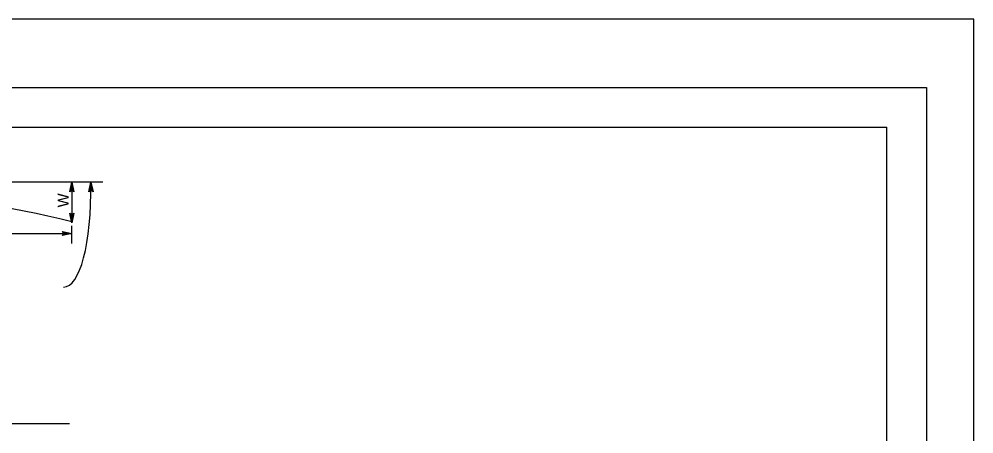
# Model space of a CAD drawing. Extents: x -893 to 867, y -474 to 712.
# Drawn here: x 264 to 867, y 451 to 712 of the extents above; entities that cross this region are included whole.
import ezdxf

# ---------------------------------------------------------------- set-up
doc = ezdxf.new("R2010")
doc.units = 0
for name, color, linetype in [('10 Sheet Format', 7, 'Continuous'), ('56 Stage 3 Anno', 7, 'Continuous'), ('57 Undefined', 7, 'Continuous'), ('60 Nongeo Data', 7, 'Continuous')]:
    doc.layers.add(name, color=color, linetype=linetype)

msp = doc.modelspace()

# ---------------------------------------------------------------- linework, layer by layer
at = {"layer": '10 Sheet Format'}
for p in [(-813.45, 643.96), (811.55, -406.04)]:
    msp.add_line(p, (811.55, 643.96), dxfattribs=at)
for points in [[(-893.45, -474.04), (866.55, -474.04), (866.55, 711.96), (-893.45, 711.96)], [(-863.43, 668.96), (836.57, 668.96), (836.57, -431.04), (-863.43, -431.04)], [(-863.43, 668.96), (836.57, 668.96), (836.57, -431.04), (-863.43, -431.04)]]:
    msp.add_lwpolyline(points, close=True, dxfattribs=at)
at = {"layer": '56 Stage 3 Anno'}
for p, q in [((296.13, 603.19), (297.47, 609.19)), ((297.47, 609.19), (297.47, 583.61)), ((297.47, 609.19), (297.47, 609.19)), ((297.47, 609.19), (298.8, 603.19)), ((308.26, 603.14), (309.47, 609.16)), ((309.47, 609.16), (309.47, 609.16)), ((309.47, 609.16), (310.93, 603.19)), ((297.47, 603.99), (296.13, 603.19)), ((296.13, 603.19), (296.13, 603.19)), ((296.49, 603.4), (297.47, 607.81)), ((296.85, 603.64), (297.47, 606.42)), ((297.19, 603.81), (297.47, 605.04)), ((297.47, 607.8), (298.44, 603.42)), ((297.47, 606.42), (298.09, 603.6)), ((297.47, 605.04), (297.73, 603.83)), ((298.8, 603.19), (297.47, 603.99)), ((298.8, 603.19), (298.8, 603.19)), ((309.58, 603.97), (308.26, 603.14)), ((308.26, 603.14), (308.26, 603.14)), ((308.61, 603.36), (309.5, 607.78)), ((308.97, 603.6), (309.53, 606.4)), ((309.31, 603.79), (309.56, 605.02)), ((309.5, 607.77), (310.57, 603.42)), ((309.53, 606.4), (310.22, 603.59)), ((309.56, 605.02), (309.85, 603.82)), ((310.93, 603.19), (309.58, 603.97)), ((310.93, 603.19), (310.93, 603.19)), ((297.47, 583.61), (296.14, 589.61)), ((296.14, 589.61), (296.14, 589.61)), ((296.14, 589.61), (297.47, 588.81)), ((297.47, 585), (296.5, 589.38)), ((297.47, 586.37), (296.85, 589.2)), ((297.47, 587.75), (297.21, 588.96)), ((297.47, 588.81), (298.81, 589.61)), ((298.81, 589.61), (297.47, 583.61)), ((298.45, 589.39), (297.47, 584.99)), ((298.09, 589.16), (297.47, 586.37)), ((297.75, 588.98), (297.47, 587.75)), ((298.81, 589.61), (298.81, 589.61)), ((297.47, 583.61), (297.47, 583.61)), ((297.47, 570.64), (297.47, 581.72)), ((28.28, 576.85), (297.47, 576.85)), ((28.28, 576.85), (297.47, 576.85)), ((292.27, 576.85), (291.47, 578.19)), ((291.47, 578.19), (291.47, 578.19)), ((291.47, 578.19), (297.47, 576.85)), ((297.47, 576.85), (291.47, 575.52)), ((291.47, 575.52), (292.27, 576.85)), ((291.47, 575.52), (291.47, 575.52)), ((291.69, 577.83), (296.09, 576.85)), ((296.08, 576.84), (291.7, 575.88)), ((294.71, 576.85), (291.88, 576.22)), ((291.92, 577.47), (294.71, 576.85)), ((292.1, 577.12), (293.33, 576.85)), ((293.33, 576.85), (292.12, 576.58)), ((297.47, 576.85), (297.47, 576.85))]:
    msp.add_line(p, q, dxfattribs=at)
msp.add_ellipse((286.4, 627.63), major_axis=(-6.32, 84.5), ratio=0.262785, start_param=3.114531, end_param=4.472513, dxfattribs=at)
at = {"layer": '57 Undefined'}
msp.add_line((27.22, 457.19), (295.96, 457.19), dxfattribs=at)
at = {"layer": '60 Nongeo Data'}
msp.add_line((317.07, 609.15), (75.28, 609.62), dxfattribs=at)
msp.add_arc((78.24, -335.57), 945.59, 76.59449, 91.56659, dxfattribs=at)

# ---------------------------------------------------------------- texts
at = {"layer": '57 Undefined'}
msp.add_text('W', height=7, rotation=90, dxfattribs=at).set_placement((295.5, 593.3))

doc.saveas('drawing.dxf')
